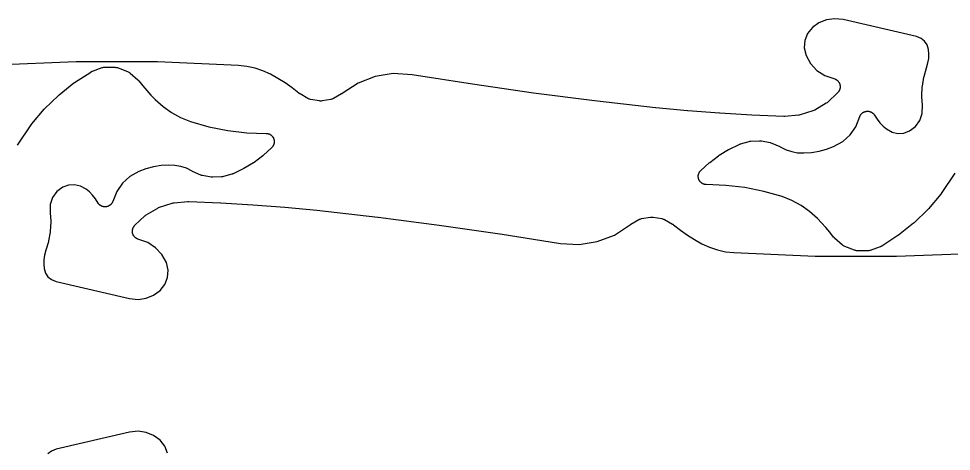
# Model space of a CAD drawing. Header units: metres. Extents: x 0 to 3000, y 0 to 1200.
# Drawn here: x 2264.4 to 2490.6, y 351.4 to 456.3 of the extents above; entities that cross this region are included whole.
import ezdxf

# ---------------------------------------------------------------- set-up
doc = ezdxf.new("R2010")
doc.units = ezdxf.units.M

msp = doc.modelspace()

# ---------------------------------------------------------------- linework, layer by layer
at = {"color": 1}
for points in [[(2491.5, 418.86), (2488.22, 413.93), (2488.21, 413.92), (2488.2, 413.91), (2488.15, 413.84), (2488.11, 413.78), (2488.09, 413.76), (2488.08, 413.75), (2485.08, 410.2), (2484.95, 410.06), (2481.62, 406.83), (2481.47, 406.7), (2477.85, 403.82), (2477.69, 403.7), (2473.79, 401.18), (2473.76, 401.16), (2473.73, 401.14), (2473.67, 401.11), (2473.62, 401.08), (2473.59, 401.06), (2473.56, 401.05), (2473.5, 401.02), (2473.44, 401), (2473.41, 400.99), (2473.38, 400.97), (2470.99, 400.12), (2470.82, 400.06), (2470.64, 400.03), (2470.46, 400.01), (2470.28, 400), (2467.82, 400.04), (2467.65, 400.05), (2467.47, 400.07), (2467.3, 400.11), (2467.14, 400.17), (2464.84, 401.05), (2464.67, 401.12), (2464.52, 401.21), (2464.37, 401.31), (2464.23, 401.42), (2462.33, 403.1), (2462.28, 403.15), (2462.23, 403.2), (2462.21, 403.22), (2462.19, 403.24), (2462.15, 403.29), (2462.1, 403.34), (2461.14, 404.53), (2460.17, 405.67), (2459.16, 406.78), (2458.16, 407.83), (2456.24, 409.56), (2454.19, 411.01), (2451.97, 412.21), (2449.6, 413.15), (2445.13, 414.42), (2440.56, 415.33), (2435.94, 415.88), (2431.19, 416.05), (2431.19, 416.05), (2431.19, 416.05), (2431.09, 416.06), (2431, 416.06), (2431, 416.07), (2430.99, 416.07), (2430.9, 416.08), (2430.81, 416.1), (2430.8, 416.1), (2430.8, 416.1), (2430.71, 416.13), (2430.62, 416.16), (2430.61, 416.16), (2430.61, 416.16), (2430.52, 416.19), (2430.43, 416.23), (2430.43, 416.23), (2430.43, 416.23), (2430.34, 416.27), (2430.26, 416.32), (2430.26, 416.32), (2430.26, 416.32), (2430.18, 416.37), (2430.1, 416.42), (2430.09, 416.43), (2430.09, 416.43), (2430.02, 416.49), (2429.94, 416.55), (2429.94, 416.55), (2429.94, 416.55), (2429.87, 416.62), (2429.8, 416.68), (2429.8, 416.69), (2429.8, 416.69), (2429.74, 416.76), (2429.68, 416.83), (2429.67, 416.84), (2429.67, 416.84), (2429.62, 416.92), (2429.56, 417), (2429.56, 417), (2429.56, 417), (2429.52, 417.08), (2429.47, 417.17), (2429.47, 417.17), (2429.47, 417.17), (2429.43, 417.26), (2429.39, 417.35), (2429.39, 417.35), (2429.39, 417.35), (2429.36, 417.44), (2429.33, 417.54), (2429.33, 417.54), (2429.33, 417.54), (2429.31, 417.63), (2429.29, 417.73), (2429.29, 417.73), (2429.29, 417.73), (2429.28, 417.83), (2429.27, 417.92), (2429.27, 417.93), (2429.27, 417.93), (2429.27, 418.02), (2429.27, 418.12), (2429.27, 418.12), (2429.27, 418.12), (2429.28, 418.22), (2429.28, 418.31), (2429.28, 418.32), (2429.28, 418.32), (2429.3, 418.41), (2429.32, 418.51), (2429.32, 418.51), (2429.32, 418.51), (2429.35, 418.6), (2429.37, 418.7), (2429.38, 418.7), (2429.38, 418.7), (2429.41, 418.79), (2429.45, 418.88), (2429.45, 418.88), (2429.45, 418.88), (2429.49, 418.97), (2429.54, 419.05), (2429.54, 419.05), (2429.54, 419.06), (2429.59, 419.14), (2429.64, 419.22), (2429.65, 419.22), (2429.65, 419.22), (2429.71, 419.3), (2429.77, 419.37), (2429.77, 419.37), (2429.77, 419.37), (2429.84, 419.44), (2429.9, 419.51), (2429.91, 419.51), (2429.91, 419.51), (2431.88, 421.34), (2432.03, 421.46), (2434.17, 423.07), (2434.33, 423.19), (2436.62, 424.57), (2436.8, 424.67), (2439.22, 425.82), (2439.28, 425.84), (2439.34, 425.87), (2439.37, 425.88), (2439.4, 425.89), (2439.47, 425.91), (2439.53, 425.94), (2441.58, 426.52), (2441.81, 426.57), (2442.04, 426.59), (2444.14, 426.69), (2444.37, 426.69), (2444.6, 426.66), (2446.67, 426.27), (2446.9, 426.21), (2447.11, 426.13), (2449.06, 425.27), (2449.11, 425.25), (2449.15, 425.23), (2450.57, 424.52), (2451.95, 424.06), (2453.37, 423.79), (2454.84, 423.73), (2456.7, 423.86), (2458.56, 424.16), (2460.38, 424.64), (2462.09, 425.26), (2464.29, 426.49), (2466.08, 428.12), (2467.46, 430.1), (2468.46, 432.59), (2468.47, 432.62), (2468.48, 432.65), (2468.51, 432.71), (2468.54, 432.77), (2468.55, 432.8), (2468.56, 432.82), (2468.6, 432.88), (2468.64, 432.94), (2468.65, 432.96), (2468.67, 432.99), (2468.71, 433.04), (2468.75, 433.1), (2468.77, 433.12), (2468.79, 433.14), (2468.84, 433.19), (2468.88, 433.25), (2468.9, 433.27), (2468.92, 433.29), (2468.97, 433.33), (2469.02, 433.38), (2469.05, 433.4), (2469.07, 433.42), (2469.13, 433.46), (2469.18, 433.5), (2469.21, 433.51), (2469.23, 433.53), (2469.29, 433.57), (2469.35, 433.6), (2469.37, 433.61), (2469.4, 433.63), (2469.46, 433.66), (2469.52, 433.69), (2469.55, 433.7), (2469.58, 433.71), (2469.64, 433.73), (2469.71, 433.76), (2469.74, 433.76), (2469.76, 433.77), (2469.83, 433.79), (2469.9, 433.81), (2469.93, 433.81), (2469.95, 433.82), (2470.02, 433.83), (2470.09, 433.84), (2470.12, 433.84), (2470.15, 433.84), (2470.22, 433.85), (2470.29, 433.85), (2470.32, 433.85), (2470.35, 433.85), (2470.41, 433.84), (2470.48, 433.84), (2470.51, 433.84), (2470.54, 433.84), (2470.61, 433.83), (2470.68, 433.82), (2470.71, 433.81), (2470.74, 433.8), (2470.8, 433.79), (2470.87, 433.77), (2470.9, 433.76), (2470.92, 433.75), (2470.99, 433.73), (2471.06, 433.71), (2471.08, 433.69), (2471.11, 433.68), (2471.17, 433.65), (2471.23, 433.63), (2471.26, 433.61), (2471.28, 433.6), (2471.34, 433.56), (2471.4, 433.53), (2471.43, 433.51), (2471.45, 433.49), (2471.51, 433.45), (2471.56, 433.41), (2471.58, 433.39), (2471.61, 433.37), (2471.66, 433.33), (2471.71, 433.28), (2471.73, 433.26), (2471.75, 433.24), (2471.8, 433.19), (2471.84, 433.14), (2471.86, 433.11), (2471.88, 433.09), (2471.92, 433.04), (2471.96, 432.98), (2471.98, 432.96), (2471.99, 432.93), (2472.65, 431.91), (2473.34, 431.04), (2474.12, 430.24), (2474.89, 429.58), (2476.27, 428.81), (2477.69, 428.49), (2479.13, 428.57), (2480.52, 429.08), (2481.98, 430.17), (2483.01, 431.6), (2483.58, 433.27), (2483.63, 435.3), (2483.5, 437.35), (2483.49, 437.58), (2483.6, 439.72), (2483.63, 439.95), (2483.98, 442.07), (2484.04, 442.29), (2484.64, 444.35), (2484.98, 445.55), (2485.16, 446.65), (2485.2, 447.77), (2485.1, 448.79), (2484.75, 449.92), (2484.15, 450.8), (2483.32, 451.47), (2482.17, 451.93), (2464.39, 456.06), (2462.29, 456.28), (2460.36, 456.01), (2458.54, 455.29), (2456.95, 454.15), (2455.77, 452.68), (2455.12, 451), (2454.99, 449.2), (2455.42, 447.37), (2456.52, 445.39), (2458.06, 443.74), (2459.95, 442.5), (2462.35, 441.66), (2462.43, 441.63), (2462.5, 441.6), (2462.52, 441.6), (2462.53, 441.59), (2462.61, 441.55), (2462.68, 441.51), (2462.69, 441.51), (2462.71, 441.5), (2462.78, 441.45), (2462.85, 441.41), (2462.86, 441.4), (2462.87, 441.39), (2462.93, 441.34), (2463, 441.29), (2463.01, 441.28), (2463.02, 441.27), (2463.08, 441.21), (2463.14, 441.15), (2463.15, 441.14), (2463.16, 441.13), (2463.21, 441.07), (2463.27, 441), (2463.28, 440.99), (2463.29, 440.98), (2463.33, 440.91), (2463.38, 440.84), (2463.39, 440.83), (2463.4, 440.82), (2463.44, 440.74), (2463.48, 440.67), (2463.48, 440.66), (2463.49, 440.64), (2463.52, 440.57), (2463.56, 440.49), (2463.56, 440.48), (2463.57, 440.46), (2463.59, 440.38), (2463.62, 440.3), (2463.62, 440.29), (2463.63, 440.28), (2463.64, 440.19), (2463.66, 440.11), (2463.66, 440.1), (2463.66, 440.08), (2463.67, 440), (2463.68, 439.92), (2463.68, 439.9), (2463.69, 439.89), (2463.69, 439.8), (2463.69, 439.72), (2463.69, 439.71), (2463.69, 439.69), (2463.68, 439.61), (2463.67, 439.52), (2463.67, 439.51), (2463.67, 439.5), (2463.65, 439.41), (2463.64, 439.33), (2463.63, 439.32), (2463.63, 439.3), (2463.61, 439.22), (2463.59, 439.14), (2463.58, 439.13), (2463.58, 439.11), (2463.54, 439.04), (2463.51, 438.96), (2463.51, 438.95), (2463.5, 438.93), (2463.46, 438.86), (2463.43, 438.78), (2463.42, 438.77), (2463.41, 438.76), (2463.36, 438.69), (2463.32, 438.62), (2463.31, 438.61), (2463.3, 438.6), (2463.25, 438.53), (2463.2, 438.47), (2463.19, 438.45), (2463.18, 438.44), (2463.12, 438.38), (2463.06, 438.32), (2460.67, 436.06), (2460.49, 435.91), (2460.31, 435.79), (2457.5, 434.13), (2457.3, 434.03), (2457.09, 433.95), (2453.99, 432.96), (2453.77, 432.9), (2453.55, 432.87), (2450.26, 432.6), (2450.24, 432.6), (2450.21, 432.59), (2450.14, 432.59), (2450.07, 432.59), (2450.04, 432.59), (2450.02, 432.59), (2442.27, 432.89), (2442.23, 432.89), (2434.49, 433.34), (2434.45, 433.34), (2426.72, 433.94), (2426.68, 433.94), (2418.96, 434.68), (2418.95, 434.69), (2418.93, 434.69), (2404.12, 436.36), (2404.09, 436.37), (2389.3, 438.26), (2389.27, 438.26), (2374.51, 440.38), (2374.48, 440.38), (2359.86, 442.7), (2355.27, 442.97), (2350.9, 442.28), (2346.78, 440.68), (2342.86, 438.11), (2342.8, 438.07), (2342.74, 438.04), (2340.81, 436.94), (2340.66, 436.87), (2340.5, 436.8), (2340.33, 436.75), (2340.17, 436.71), (2338.04, 436.35), (2337.82, 436.32), (2337.59, 436.32), (2337.37, 436.35), (2335.24, 436.71), (2335.07, 436.75), (2334.91, 436.8), (2334.75, 436.87), (2334.59, 436.94), (2332.67, 438.04), (2332.62, 438.06), (2332.58, 438.09), (2332.54, 438.12), (2332.5, 438.14), (2332.46, 438.17), (2332.42, 438.2), (2330.75, 439.51), (2329.06, 440.69), (2327.31, 441.79), (2325.52, 442.79), (2323.67, 443.64), (2321.76, 444.28), (2319.8, 444.72), (2317.77, 444.95), (2298.08, 445.78), (2278.35, 445.81), (2258.63, 445.05)], [(2264.18, 425.66), (2267.46, 430.59), (2267.47, 430.6), (2267.48, 430.62), (2267.53, 430.68), (2267.58, 430.75), (2267.59, 430.76), (2267.6, 430.77), (2270.6, 434.32), (2270.73, 434.46), (2274.06, 437.69), (2274.21, 437.82), (2277.84, 440.71), (2277.99, 440.82), (2281.9, 443.35), (2281.93, 443.37), (2281.95, 443.38), (2282.01, 443.41), (2282.07, 443.45), (2282.1, 443.46), (2282.13, 443.48), (2282.19, 443.5), (2282.24, 443.53), (2282.28, 443.54), (2282.31, 443.55), (2284.69, 444.41), (2284.87, 444.46), (2285.04, 444.5), (2285.22, 444.52), (2285.4, 444.52), (2287.86, 444.49), (2288.03, 444.48), (2288.21, 444.45), (2288.38, 444.41), (2288.55, 444.36), (2290.84, 443.47), (2291.01, 443.4), (2291.17, 443.32), (2291.31, 443.22), (2291.45, 443.1), (2293.35, 441.42), (2293.4, 441.37), (2293.45, 441.33), (2293.47, 441.3), (2293.49, 441.28), (2293.54, 441.23), (2293.58, 441.18), (2294.54, 439.99), (2295.51, 438.85), (2296.52, 437.74), (2297.53, 436.69), (2299.44, 434.97), (2301.5, 433.52), (2303.71, 432.32), (2306.08, 431.38), (2310.55, 430.1), (2315.12, 429.19), (2319.75, 428.65), (2324.49, 428.48), (2324.49, 428.48), (2324.5, 428.48), (2324.59, 428.47), (2324.68, 428.46), (2324.69, 428.46), (2324.69, 428.46), (2324.78, 428.44), (2324.88, 428.42), (2324.88, 428.42), (2324.88, 428.42), (2324.97, 428.4), (2325.07, 428.37), (2325.07, 428.37), (2325.07, 428.37), (2325.16, 428.33), (2325.25, 428.3), (2325.25, 428.29), (2325.25, 428.29), (2325.34, 428.25), (2325.42, 428.21), (2325.43, 428.2), (2325.43, 428.2), (2325.51, 428.15), (2325.59, 428.1), (2325.59, 428.1), (2325.59, 428.1), (2325.67, 428.04), (2325.74, 427.98), (2325.74, 427.97), (2325.75, 427.97), (2325.81, 427.91), (2325.88, 427.84), (2325.88, 427.84), (2325.89, 427.84), (2325.95, 427.76), (2326.01, 427.69), (2326.01, 427.69), (2326.01, 427.68), (2326.07, 427.61), (2326.12, 427.53), (2326.12, 427.53), (2326.12, 427.52), (2326.17, 427.44), (2326.21, 427.36), (2326.22, 427.35), (2326.22, 427.35), (2326.25, 427.26), (2326.29, 427.18), (2326.29, 427.17), (2326.29, 427.17), (2326.32, 427.08), (2326.35, 426.99), (2326.35, 426.99), (2326.35, 426.98), (2326.37, 426.89), (2326.39, 426.8), (2326.39, 426.79), (2326.39, 426.79), (2326.4, 426.7), (2326.41, 426.6), (2326.41, 426.6), (2326.41, 426.6), (2326.41, 426.5), (2326.42, 426.41), (2326.42, 426.4), (2326.42, 426.4), (2326.41, 426.3), (2326.4, 426.21), (2326.4, 426.21), (2326.4, 426.2), (2326.38, 426.11), (2326.36, 426.02), (2326.36, 426.01), (2326.36, 426.01), (2326.34, 425.92), (2326.31, 425.83), (2326.31, 425.83), (2326.31, 425.82), (2326.27, 425.73), (2326.24, 425.65), (2326.23, 425.64), (2326.23, 425.64), (2326.19, 425.56), (2326.15, 425.47), (2326.14, 425.47), (2326.14, 425.47), (2326.09, 425.39), (2326.04, 425.31), (2326.04, 425.3), (2326.04, 425.3), (2325.98, 425.23), (2325.92, 425.15), (2325.91, 425.15), (2325.91, 425.15), (2325.85, 425.08), (2325.78, 425.01), (2325.78, 425.01), (2325.78, 425.01), (2323.81, 423.19), (2323.65, 423.06), (2321.52, 421.45), (2321.35, 421.34), (2319.06, 419.95), (2318.89, 419.86), (2316.46, 418.71), (2316.4, 418.68), (2316.34, 418.65), (2316.31, 418.64), (2316.28, 418.63), (2316.22, 418.61), (2316.15, 418.59), (2314.1, 418.01), (2313.87, 417.95), (2313.64, 417.93), (2311.54, 417.84), (2311.31, 417.84), (2311.08, 417.87), (2309.01, 418.25), (2308.79, 418.31), (2308.57, 418.39), (2306.62, 419.25), (2306.58, 419.28), (2306.53, 419.29), (2305.11, 420.01), (2303.74, 420.47), (2302.32, 420.73), (2300.84, 420.8), (2298.98, 420.67), (2297.12, 420.36), (2295.3, 419.88), (2293.59, 419.26), (2291.39, 418.03), (2289.6, 416.41), (2288.22, 414.42), (2287.23, 411.93), (2287.22, 411.91), (2287.21, 411.88), (2287.17, 411.82), (2287.15, 411.75), (2287.13, 411.73), (2287.12, 411.7), (2287.08, 411.64), (2287.05, 411.58), (2287.03, 411.56), (2287.01, 411.54), (2286.97, 411.48), (2286.93, 411.42), (2286.91, 411.4), (2286.9, 411.38), (2286.85, 411.33), (2286.8, 411.28), (2286.78, 411.26), (2286.76, 411.24), (2286.71, 411.19), (2286.66, 411.14), (2286.64, 411.13), (2286.61, 411.11), (2286.56, 411.07), (2286.5, 411.03), (2286.48, 411.01), (2286.45, 410.99), (2286.39, 410.96), (2286.33, 410.92), (2286.31, 410.91), (2286.28, 410.9), (2286.22, 410.87), (2286.16, 410.84), (2286.13, 410.83), (2286.11, 410.81), (2286.04, 410.79), (2285.97, 410.77), (2285.95, 410.76), (2285.92, 410.75), (2285.85, 410.74), (2285.78, 410.72), (2285.76, 410.71), (2285.73, 410.71), (2285.66, 410.7), (2285.59, 410.69), (2285.56, 410.68), (2285.53, 410.68), (2285.46, 410.68), (2285.4, 410.67), (2285.37, 410.68), (2285.34, 410.67), (2285.27, 410.68), (2285.2, 410.68), (2285.17, 410.69), (2285.14, 410.69), (2285.07, 410.7), (2285, 410.71), (2284.98, 410.71), (2284.95, 410.72), (2284.88, 410.74), (2284.81, 410.75), (2284.79, 410.76), (2284.76, 410.77), (2284.69, 410.79), (2284.63, 410.82), (2284.6, 410.83), (2284.57, 410.84), (2284.51, 410.87), (2284.45, 410.9), (2284.42, 410.91), (2284.4, 410.93), (2284.34, 410.96), (2284.28, 411), (2284.26, 411.01), (2284.23, 411.03), (2284.18, 411.07), (2284.12, 411.11), (2284.1, 411.13), (2284.08, 411.15), (2284.03, 411.2), (2283.97, 411.24), (2283.95, 411.26), (2283.93, 411.28), (2283.89, 411.34), (2283.84, 411.39), (2283.82, 411.41), (2283.8, 411.43), (2283.76, 411.49), (2283.72, 411.54), (2283.71, 411.57), (2283.69, 411.59), (2283.03, 412.61), (2282.34, 413.48), (2281.57, 414.28), (2280.79, 414.94), (2279.41, 415.72), (2278, 416.04), (2276.55, 415.95), (2275.16, 415.45), (2273.7, 414.36), (2272.67, 412.92), (2272.1, 411.25), (2272.05, 409.23), (2272.19, 407.18), (2272.19, 406.94), (2272.08, 404.8), (2272.06, 404.57), (2271.7, 402.46), (2271.65, 402.23), (2271.05, 400.17), (2270.7, 398.98), (2270.53, 397.87), (2270.49, 396.76), (2270.58, 395.73), (2270.93, 394.6), (2271.53, 393.72), (2272.36, 393.05), (2273.52, 392.59), (2291.29, 388.47), (2293.39, 388.24), (2295.33, 388.51), (2297.14, 389.23), (2298.74, 390.37), (2299.91, 391.84), (2300.56, 393.52), (2300.69, 395.32), (2300.26, 397.15), (2299.16, 399.13), (2297.62, 400.78), (2295.73, 402.02), (2293.33, 402.86), (2293.26, 402.89), (2293.18, 402.92), (2293.16, 402.93), (2293.15, 402.93), (2293.08, 402.97), (2293, 403.01), (2292.99, 403.02), (2292.98, 403.03), (2292.91, 403.07), (2292.84, 403.12), (2292.83, 403.13), (2292.81, 403.13), (2292.75, 403.19), (2292.68, 403.24), (2292.67, 403.25), (2292.66, 403.26), (2292.6, 403.32), (2292.54, 403.37), (2292.53, 403.38), (2292.52, 403.39), (2292.47, 403.46), (2292.41, 403.52), (2292.41, 403.53), (2292.4, 403.55), (2292.35, 403.61), (2292.3, 403.68), (2292.29, 403.7), (2292.29, 403.71), (2292.25, 403.78), (2292.21, 403.85), (2292.2, 403.87), (2292.19, 403.88), (2292.16, 403.96), (2292.13, 404.03), (2292.12, 404.05), (2292.12, 404.06), (2292.09, 404.14), (2292.07, 404.22), (2292.06, 404.23), (2292.06, 404.25), (2292.04, 404.33), (2292.02, 404.41), (2292.02, 404.43), (2292.02, 404.44), (2292.01, 404.52), (2292, 404.61), (2292, 404.62), (2292, 404.64), (2292, 404.72), (2292, 404.8), (2292, 404.82), (2292, 404.83), (2292, 404.92), (2292.01, 405), (2292.01, 405.01), (2292.01, 405.03), (2292.03, 405.11), (2292.04, 405.19), (2292.05, 405.21), (2292.05, 405.22), (2292.08, 405.3), (2292.1, 405.38), (2292.1, 405.39), (2292.11, 405.41), (2292.14, 405.49), (2292.17, 405.56), (2292.18, 405.58), (2292.18, 405.59), (2292.22, 405.66), (2292.26, 405.74), (2292.27, 405.75), (2292.27, 405.76), (2292.32, 405.83), (2292.36, 405.9), (2292.37, 405.92), (2292.38, 405.93), (2292.43, 405.99), (2292.48, 406.06), (2292.49, 406.07), (2292.5, 406.08), (2292.56, 406.14), (2292.62, 406.2), (2295.02, 408.47), (2295.19, 408.61), (2295.38, 408.74), (2298.18, 410.39), (2298.38, 410.49), (2298.59, 410.57), (2301.69, 411.56), (2301.91, 411.62), (2302.13, 411.65), (2305.42, 411.93), (2305.44, 411.93), (2305.47, 411.93), (2305.54, 411.93), (2305.62, 411.93), (2305.64, 411.93), (2305.67, 411.93), (2313.41, 411.63), (2313.45, 411.63), (2321.19, 411.18), (2321.23, 411.18), (2328.96, 410.59), (2329, 410.58), (2336.72, 409.84), (2336.74, 409.84), (2336.75, 409.84), (2351.57, 408.16), (2351.6, 408.16), (2366.38, 406.26), (2366.41, 406.26), (2381.17, 404.14), (2381.2, 404.14), (2395.82, 401.82), (2400.41, 401.56), (2404.78, 402.25), (2408.91, 403.84), (2412.83, 406.42), (2412.88, 406.45), (2412.94, 406.49), (2414.87, 407.58), (2415.02, 407.66), (2415.18, 407.72), (2415.35, 407.77), (2415.52, 407.81), (2417.64, 408.17), (2417.87, 408.2), (2418.09, 408.2), (2418.32, 408.17), (2420.44, 407.81), (2420.61, 407.77), (2420.77, 407.72), (2420.93, 407.66), (2421.09, 407.58), (2423.02, 406.49), (2423.06, 406.46), (2423.1, 406.44), (2423.14, 406.41), (2423.18, 406.38), (2423.22, 406.35), (2423.26, 406.32), (2424.93, 405.02), (2426.63, 403.83), (2428.38, 402.73), (2430.16, 401.74), (2432.01, 400.88), (2433.92, 400.24), (2435.88, 399.8), (2437.92, 399.57), (2457.61, 398.75), (2477.34, 398.72), (2497.05, 399.48)], [(2300.56, 351), (2299.91, 352.68), (2298.74, 354.15), (2297.14, 355.29), (2295.33, 356.01), (2293.39, 356.28), (2291.29, 356.06), (2273.52, 351.93), (2272.36, 351.47), (2271.53, 350.8)]]:
    msp.add_lwpolyline(points, dxfattribs=at)

doc.saveas('drawing.dxf')
